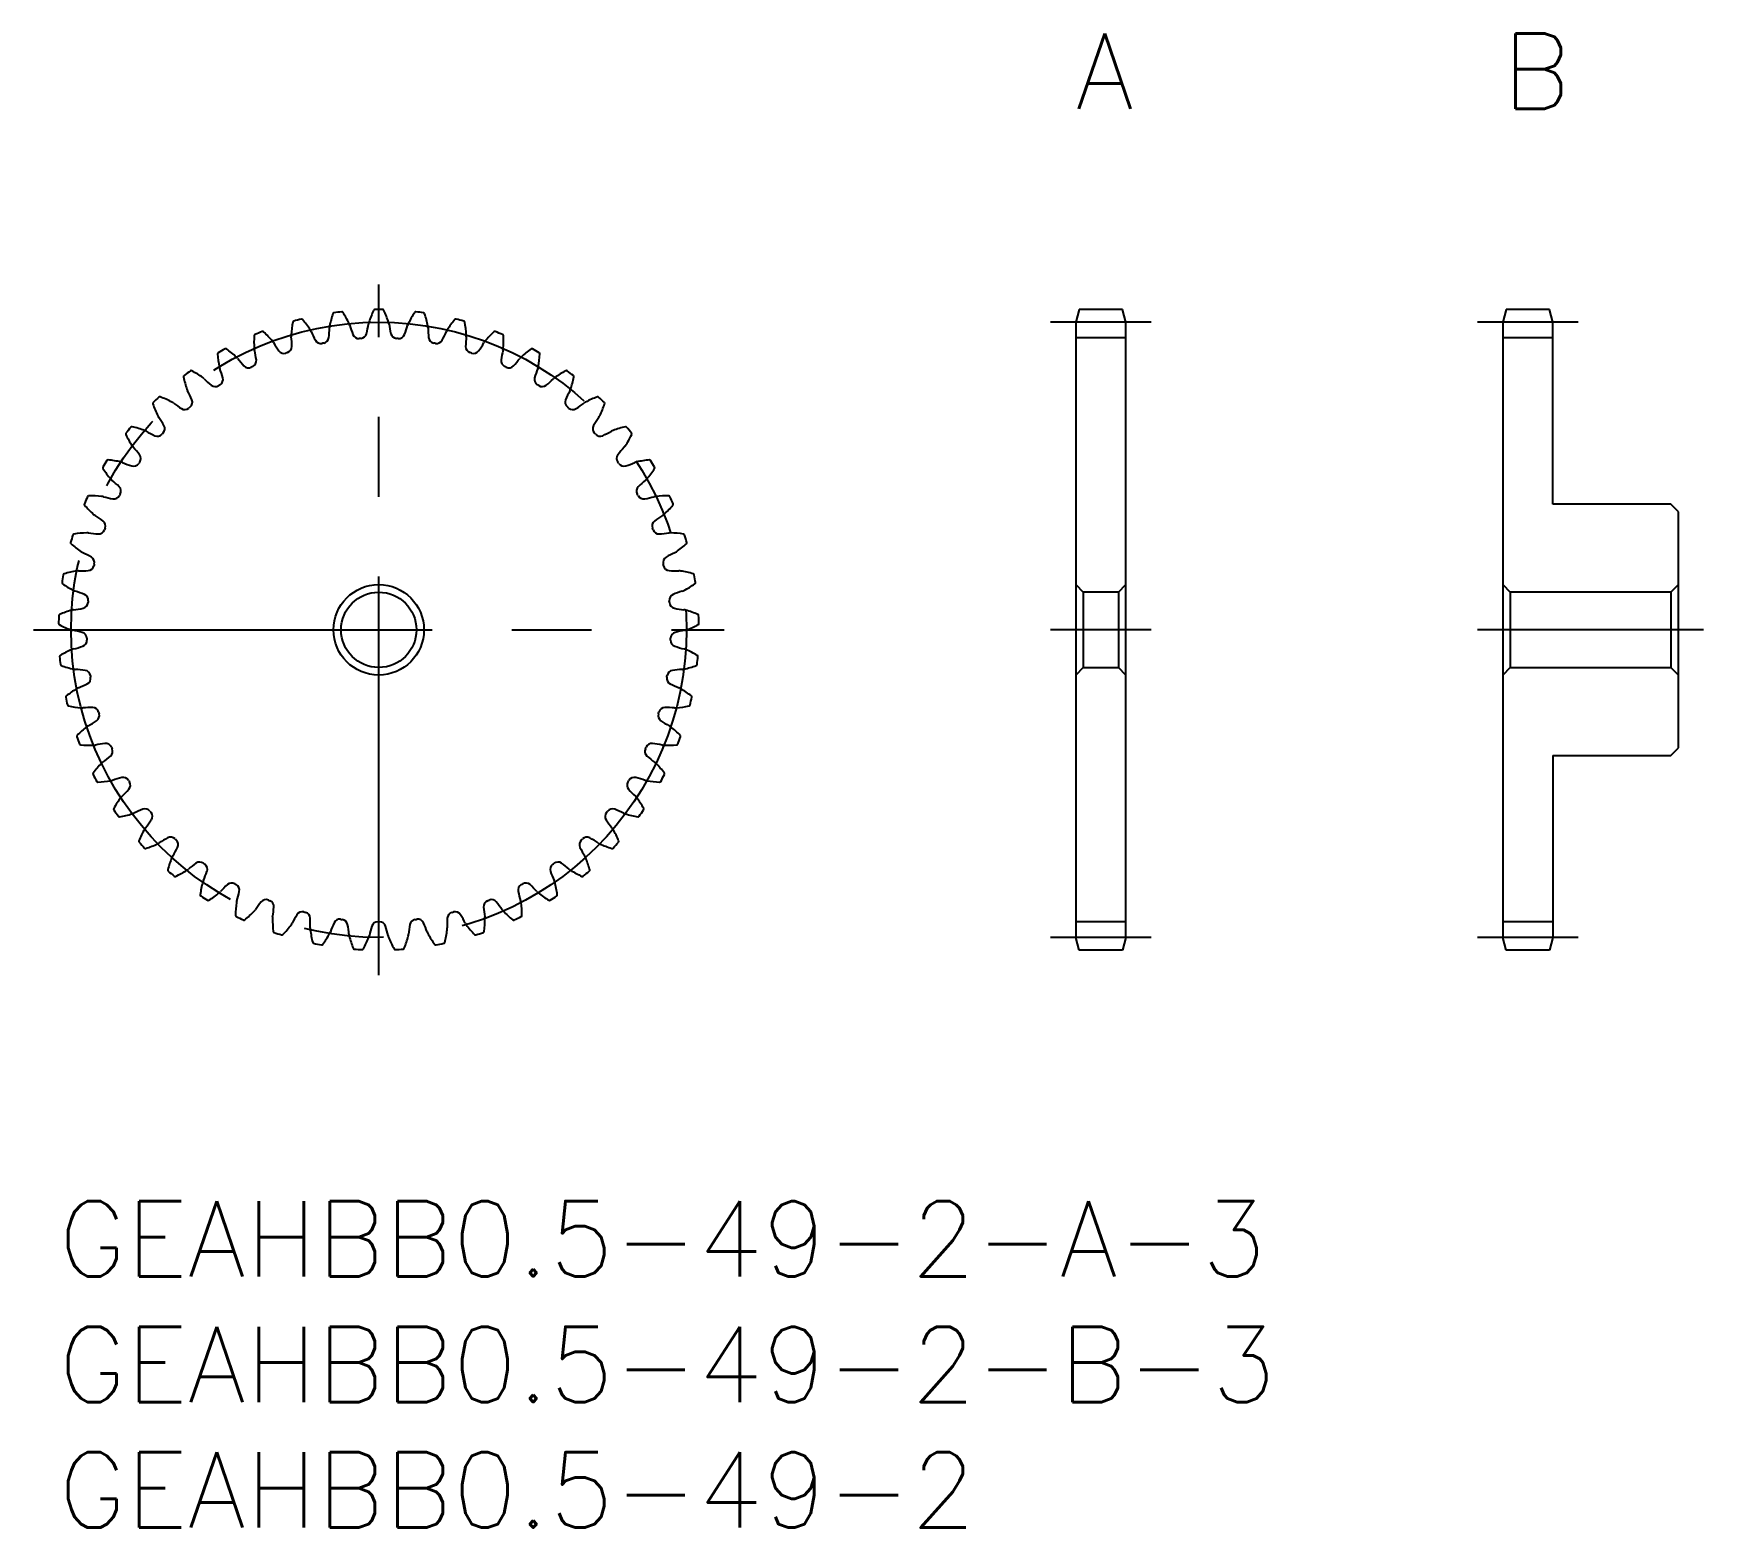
# Model space of a CAD drawing. Extents: x -1 to 65.5, y -13 to 46.5.
import ezdxf

# ---------------------------------------------------------------- set-up
doc = ezdxf.new("R2010")
doc.units = 0
doc.header["$LTSCALE"] = 0.5
doc.linetypes.add('CENTER', pattern=[50.8, 31.75, -6.35, 6.35, -6.35])
for name, color, linetype in [('MSM_CENTER', 1, 'CENTER'), ('MSM_CONTINUOUS', 7, 'CONTINUOUS'), ('MSM_PART_NUMBER', 7, 'CONTINUOUS')]:
    doc.layers.add(name, color=color, linetype=linetype)
doc.styles.get("Standard").update_dxf_attribs({"font": 'txt.shx', "height": 3, "bigfont": 'bigfont.shx'})

# ---------------------------------------------------------------- blocks, each defined once
blk = doc.blocks.new('*U2')
at = {"layer": 'MSM_PART_NUMBER'}
blk.add_text('GEAHBB0.5-49-2-A-3', height=3, dxfattribs=at).set_placement((0, -3))
blk = doc.blocks.new('*U3')
at = {"layer": 'MSM_PART_NUMBER'}
blk.add_text('GEAHBB0.5-49-2-B-3', height=3, dxfattribs=at).set_placement((0, -8))
blk = doc.blocks.new('*U4')
at = {"layer": 'MSM_PART_NUMBER'}
blk.add_text('GEAHBB0.5-49-2', height=3, dxfattribs=at).set_placement((0, -13))
blk = doc.blocks.new('*U5')
at = {"layer": 'MSM_PART_NUMBER'}
blk.add_text('A', height=3, dxfattribs=at).set_placement((40.5, 43.5))
blk = doc.blocks.new('*U6')
at = {"layer": 'MSM_PART_NUMBER'}
blk.add_text('B', height=3, dxfattribs=at).set_placement((57.5, 43.5))

msp = doc.modelspace()

# ---------------------------------------------------------------- linework, layer by layer
at = {"layer": 'MSM_CENTER'}
for p, q in [((12.75, 9), (12.75, 36.5)), ((43.5, 35), (39.5, 35)), ((60.5, 35), (56.5, 35)), ((-1, 22.75), (26.5, 22.75)), ((43.5, 22.75), (39.5, 22.75)), ((65.5, 22.75), (56.5, 22.75)), ((43.5, 10.5), (39.5, 10.5)), ((60.5, 10.5), (56.5, 10.5))]:
    msp.add_line(p, q, dxfattribs=at)
msp.add_circle((12.75, 22.75), 12.25, dxfattribs=at)
at = {"layer": 'MSM_CONTINUOUS'}
for p, q in [((40.634, 35.5), (40.5, 35)), ((42.366, 35.5), (40.634, 35.5)), ((42.5, 35), (42.366, 35.5)), ((57.634, 35.5), (57.5, 35)), ((59.366, 35.5), (57.634, 35.5)), ((59.5, 35), (59.366, 35.5)), ((40.5, 35), (40.5, 10.5)), ((42.5, 10.5), (42.5, 35)), ((57.5, 35), (57.5, 10.5)), ((59.5, 27.75), (59.5, 35)), ((42.5, 34.375), (40.5, 34.375)), ((59.5, 34.375), (57.5, 34.375)), ((64.2, 27.75), (59.5, 27.75)), ((64.5, 27.45), (64.2, 27.75)), ((64.5, 18.05), (64.5, 27.45)), ((40.5, 24.55), (40.8, 24.25)), ((40.8, 24.25), (40.8, 21.25)), ((42.2, 24.25), (40.8, 24.25)), ((42.2, 24.25), (42.5, 24.55)), ((42.2, 24.25), (42.2, 21.25)), ((57.5, 24.55), (57.8, 24.25)), ((57.8, 24.25), (57.8, 21.25)), ((64.2, 24.25), (57.8, 24.25)), ((64.2, 24.25), (64.5, 24.55)), ((64.2, 24.25), (64.2, 21.25)), ((40.8, 21.25), (40.5, 20.95)), ((40.8, 21.25), (42.2, 21.25)), ((42.5, 20.95), (42.2, 21.25)), ((57.8, 21.25), (57.5, 20.95)), ((57.8, 21.25), (64.2, 21.25)), ((64.5, 20.95), (64.2, 21.25)), ((64.2, 17.75), (64.5, 18.05)), ((59.5, 17.75), (64.2, 17.75)), ((59.5, 17.75), (59.5, 10.5)), ((42.5, 11.125), (40.5, 11.125)), ((59.5, 11.125), (57.5, 11.125)), ((40.634, 10), (40.5, 10.5)), ((42.366, 10), (40.634, 10)), ((42.5, 10.5), (42.366, 10)), ((57.634, 10), (57.5, 10.5)), ((59.366, 10), (57.634, 10)), ((59.5, 10.5), (59.366, 10))]:
    msp.add_line(p, q, dxfattribs=at)
for radius in [1.8, 1.5]:
    msp.add_circle((12.75, 22.75), radius, dxfattribs=at)
for centre, radius, start, end in [((14.806, 34.077), 4.083, 161.9758, 169.18367), ((10.97, 35.325), 0.05, 98.05565, 161.9758), ((12.75, 22.75), 12.75, 96.63823, 98.05565), ((11.282, 35.365), 0.05, 32.71807, 96.63823), ((7.888, 33.185), 4.083, 25.5102, 32.71807), ((16.237, 33.721), 4.083, 154.62886, 161.83673), ((12.593, 35.449), 0.05, 90.70871, 154.62886), ((12.75, 22.75), 12.75, 89.29129, 90.70871), ((12.907, 35.449), 0.05, 25.37114, 89.29129), ((9.263, 33.721), 4.083, 18.16327, 25.37114), ((17.612, 33.185), 4.083, 147.28193, 154.4898), ((14.218, 35.365), 0.05, 83.36204, 147.28196), ((12.75, 22.75), 12.75, 81.94435, 83.36177), ((14.53, 35.325), 0.05, 18.0242, 81.94429), ((10.694, 34.077), 4.083, 10.81633, 18.0242), ((12.75, 22.75), 12.75, 111.33211, 112.74952), ((8.13, 34.58), 0.05, 47.41195, 111.33212), ((5.401, 31.61), 4.083, 40.20408, 47.41195), ((13.34, 34.247), 4.083, 169.32274, 176.53061), ((9.377, 34.994), 0.05, 105.40259, 169.32273), ((12.75, 22.75), 12.75, 103.98517, 105.40259), ((9.681, 35.074), 0.05, 40.06501, 103.98518), ((6.594, 32.477), 4.083, 32.85714, 40.06501), ((9.677, 34.469), 0.413, 22.76447, 32.85725), ((13.534, 36.087), 3.769, 202.76438, 208.65861), ((7.019, 34.818), 3.769, 353.38221, 359.27644), ((11.201, 34.765), 0.413, 169.18358, 179.27634), ((11.201, 34.765), 0.413, 15.41753, 25.51031), ((15.233, 35.877), 3.769, 195.41744, 201.31167), ((8.609, 35.452), 3.769, 346.03527, 351.9295), ((12.75, 34.865), 0.413, 161.83664, 171.9294), ((12.75, 34.865), 0.413, 8.0706, 18.16337), ((16.891, 35.452), 3.769, 188.0705, 193.96473), ((10.267, 35.877), 3.769, 338.68833, 344.58256), ((14.299, 34.765), 0.413, 154.48969, 164.58247), ((14.299, 34.765), 0.413, 0.72366, 10.81644), ((18.481, 34.818), 3.769, 180.72356, 186.6178), ((11.966, 36.087), 3.769, 331.34139, 337.23562), ((15.823, 34.469), 0.413, 147.14275, 157.23553), ((18.906, 32.477), 4.083, 139.93499, 147.14286), ((15.819, 35.074), 0.05, 76.01483, 139.93502), ((12.75, 22.75), 12.75, 74.59741, 76.01483), ((16.123, 34.994), 0.05, 10.67726, 74.59735), ((12.16, 34.247), 4.083, 3.46939, 10.67726), ((20.099, 31.61), 4.083, 132.58805, 139.79592), ((17.37, 34.58), 0.05, 68.66789, 132.58808), ((12.75, 22.75), 12.75, 67.25048, 68.66789), ((12.75, 22.75), 12.75, 118.67905, 120.09646), ((6.655, 33.892), 0.05, 54.75889, 118.67906), ((4.328, 30.598), 4.083, 47.55102, 54.75889), ((11.865, 34.228), 4.083, 176.66968, 183.87755), ((7.839, 34.462), 0.05, 112.74952, 176.66967), ((8.204, 33.979), 0.413, 183.87745, 193.97022), ((8.204, 33.979), 0.413, 30.11141, 40.20418), ((11.822, 36.078), 3.769, 210.11132, 216.00555), ((9.041, 34.031), 0.25, 288.19804, 0.72915), ((9.677, 34.469), 0.413, 176.53052, 186.62328), ((5.522, 33.986), 3.769, 0.72914, 6.62338), ((10.446, 34.399), 0.25, 208.65862, 281.18972), ((12.75, 22.75), 11.625, 100.8511, 101.18972), ((10.514, 34.413), 0.25, 280.8511, 353.38221), ((11.954, 34.598), 0.25, 201.31166, 273.84278), ((12.75, 22.75), 11.625, 93.50416, 93.84278), ((12.024, 34.603), 0.25, 273.50417, 346.03527), ((13.476, 34.603), 0.25, 193.96473, 266.49584), ((12.75, 22.75), 11.625, 86.15722, 86.49584), ((13.546, 34.598), 0.25, 266.15722, 338.68833), ((14.986, 34.413), 0.25, 186.61781, 259.1489), ((12.75, 22.75), 11.625, 78.81028, 79.1489), ((15.054, 34.399), 0.25, 258.81028, 331.34139), ((19.978, 33.986), 3.769, 173.37662, 179.27086), ((16.459, 34.031), 0.25, 179.27087, 251.80196), ((15.823, 34.469), 0.413, 353.37672, 3.4695), ((13.678, 36.078), 3.769, 323.99445, 329.88868), ((17.296, 33.979), 0.413, 139.79581, 149.88859), ((17.661, 34.462), 0.05, 3.33032, 67.25042), ((17.296, 33.979), 0.413, 346.02978, 356.12256), ((13.635, 34.228), 4.083, 356.12245, 3.33032), ((21.172, 30.598), 4.083, 125.24111, 132.44898), ((18.845, 33.892), 0.05, 61.32123, 125.24114), ((12.75, 22.75), 12.75, 59.90354, 61.32095), ((6.381, 33.738), 0.05, 120.09646, 184.01661), ((10.405, 34.02), 4.083, 184.01662, 191.22449), ((6.805, 33.306), 0.413, 37.45835, 47.55112), ((10.125, 35.85), 3.769, 217.45826, 223.35249), ((7.566, 33.434), 0.25, 223.35249, 295.88356), ((7.629, 33.464), 0.25, 295.54498, 8.07608), ((4.145, 32.97), 3.769, 8.07608, 13.97031), ((8.975, 34.009), 0.25, 216.00554, 288.53666), ((12.75, 22.75), 11.625, 108.19804, 108.53666), ((12.75, 22.75), 11.625, 71.46334, 71.80196), ((16.525, 34.009), 0.25, 251.46334, 323.99445), ((17.871, 33.464), 0.25, 171.92393, 244.45502), ((21.355, 32.97), 3.769, 166.02969, 171.92392), ((17.934, 33.434), 0.25, 244.11641, 316.6475), ((15.375, 35.85), 3.769, 316.64751, 322.54174), ((18.695, 33.306), 0.413, 132.44887, 142.54165), ((15.095, 34.02), 4.083, 348.77551, 355.98338), ((19.119, 33.738), 0.05, 355.98338, 59.90348), ((5.029, 32.833), 0.05, 127.4434, 191.36354), ((8.983, 33.628), 4.083, 191.36356, 198.57143), ((12.75, 22.75), 12.75, 126.02599, 127.4434), ((5.28, 33.021), 0.05, 62.10583, 126.02601), ((3.394, 29.456), 4.083, 54.89796, 62.10583), ((5.504, 32.459), 0.413, 44.80529, 54.89807), ((8.471, 35.406), 3.769, 224.8052, 230.69943), ((6.805, 33.306), 0.413, 191.22438, 201.31716), ((2.909, 31.785), 3.769, 15.42302, 21.31725), ((6.301, 32.721), 0.25, 302.89192, 15.42302), ((12.75, 22.75), 11.625, 115.54498, 115.8836), ((12.75, 22.75), 11.625, 64.11641, 64.45502), ((19.199, 32.721), 0.25, 164.577, 237.10808), ((22.591, 31.785), 3.769, 158.68275, 164.57698), ((18.695, 33.306), 0.413, 338.68284, 348.77562), ((17.029, 35.406), 3.769, 309.30057, 315.1948), ((19.996, 32.459), 0.413, 125.10193, 135.19471), ((22.106, 29.456), 4.083, 117.89417, 125.10204), ((20.22, 33.021), 0.05, 53.97401, 117.8942), ((12.75, 22.75), 12.75, 52.5566, 53.97401), ((16.517, 33.628), 4.083, 341.42857, 348.63644), ((20.471, 32.833), 0.05, 348.63644, 52.55654), ((12.75, 22.75), 12.75, 133.37292, 134.79034), ((4.028, 31.982), 0.05, 69.45277, 133.37293), ((2.613, 28.205), 4.083, 62.2449, 69.45277), ((5.504, 32.459), 0.413, 198.57133, 208.6641), ((1.834, 30.453), 3.769, 22.76996, 28.66419), ((6.242, 32.683), 0.25, 230.69943, 303.23049), ((12.75, 22.75), 11.625, 122.89192, 123.23053), ((12.75, 22.75), 11.625, 56.76947, 57.10808), ((19.258, 32.683), 0.25, 236.76947, 309.30057), ((23.666, 30.453), 3.769, 151.33581, 157.23004), ((19.996, 32.459), 0.413, 331.3359, 341.42868), ((22.887, 28.205), 4.083, 110.54723, 117.7551), ((21.472, 31.982), 0.05, 46.62735, 110.54727), ((12.75, 22.75), 12.75, 45.20966, 46.62708), ((3.803, 31.763), 0.05, 134.79034, 198.71048), ((7.623, 33.057), 4.083, 198.7105, 205.91837), ((4.322, 31.453), 0.413, 205.91827, 216.01104), ((4.322, 31.453), 0.413, 52.15223, 62.245), ((6.888, 34.755), 3.769, 232.15213, 238.04637), ((5.026, 31.769), 0.25, 238.04637, 310.57743), ((12.75, 22.75), 11.625, 130.23885, 130.57747), ((5.079, 31.815), 0.25, 310.23886, 22.76996), ((20.421, 31.815), 0.25, 157.23006, 229.76115), ((12.75, 22.75), 11.625, 49.42253, 49.76115), ((20.474, 31.769), 0.25, 229.42253, 301.95364), ((18.612, 34.755), 3.769, 301.95363, 307.84787), ((21.178, 31.453), 0.413, 117.75499, 127.84777), ((21.178, 31.453), 0.413, 323.98896, 334.08174), ((17.877, 33.057), 4.083, 334.08163, 341.2895), ((21.697, 31.763), 0.05, 341.2895, 45.20961), ((12.75, 22.75), 12.75, 140.71986, 142.13728), ((2.919, 30.791), 0.05, 76.79971, 140.71988), ((1.998, 26.864), 4.083, 69.59184, 76.79971), ((3.278, 30.304), 0.413, 59.49917, 69.59194), ((5.401, 33.907), 3.769, 239.49907, 245.39331), ((0.939, 28.994), 3.769, 30.1169, 36.01113), ((12.75, 22.75), 11.625, 137.58579, 137.92441), ((3.983, 30.76), 0.25, 317.5858, 30.1169), ((21.517, 30.76), 0.25, 149.88312, 222.41421), ((24.561, 28.994), 3.769, 143.98887, 149.8831), ((12.75, 22.75), 11.625, 42.07559, 42.41421), ((20.099, 33.907), 3.769, 294.6067, 300.50093), ((22.222, 30.304), 0.413, 110.40806, 120.50083), ((23.502, 26.864), 4.083, 103.20029, 110.40816), ((22.581, 30.791), 0.05, 39.28041, 103.20033), ((12.75, 22.75), 12.75, 37.86272, 39.28014), ((2.724, 30.545), 0.05, 142.13728, 206.05743), ((6.347, 32.317), 4.083, 206.05744, 213.26531), ((3.278, 30.304), 0.413, 213.2652, 223.35798), ((0.237, 27.432), 3.769, 37.46384, 43.35807), ((3.936, 30.708), 0.25, 245.39331, 317.92445), ((21.564, 30.708), 0.25, 222.07559, 294.6067), ((25.263, 27.432), 3.769, 136.64193, 142.53616), ((22.222, 30.304), 0.413, 316.64202, 326.7348), ((19.153, 32.317), 4.083, 326.73469, 333.94256), ((22.776, 30.545), 0.05, 333.94256, 37.86267), ((12.75, 22.75), 12.75, 148.0668, 149.48422), ((1.972, 29.467), 0.05, 84.14665, 148.06678), ((1.561, 25.455), 4.083, 76.93878, 84.14665), ((2.39, 29.03), 0.413, 66.84611, 76.93888), ((4.035, 32.876), 3.769, 246.84601, 252.74024), ((2.99, 29.515), 0.25, 252.74025, 325.27135), ((12.75, 22.75), 11.625, 144.93273, 145.27135), ((3.031, 29.573), 0.25, 324.93274, 37.46384), ((22.469, 29.573), 0.25, 142.53618, 215.06727), ((12.75, 22.75), 11.625, 34.72865, 35.06727), ((22.51, 29.515), 0.25, 214.72865, 287.25976), ((21.465, 32.876), 3.769, 287.25976, 293.15399), ((23.11, 29.03), 0.413, 103.06112, 113.15389), ((23.939, 25.455), 4.083, 95.85335, 103.06122), ((23.528, 29.467), 0.05, 31.93347, 95.85339), ((12.75, 22.75), 12.75, 30.51578, 31.9332), ((1.809, 29.199), 0.05, 149.48422, 213.40436), ((5.176, 31.419), 4.083, 213.40437, 220.61224), ((2.39, 29.03), 0.413, 220.61214, 230.70492), ((-0.259, 25.793), 3.769, 44.81078, 50.70501), ((25.759, 25.793), 3.769, 129.29499, 135.18922), ((23.11, 29.03), 0.413, 309.29508, 319.38786), ((20.324, 31.419), 4.083, 319.38776, 326.59563), ((23.691, 29.199), 0.05, 326.59563, 30.51573), ((12.75, 22.75), 12.75, 155.41374, 156.83116), ((1.201, 28.034), 0.05, 91.49358, 155.41372), ((1.307, 24.002), 4.083, 84.28571, 91.49358), ((1.672, 27.654), 0.413, 74.19304, 84.28582), ((2.811, 31.678), 3.769, 254.19295, 260.08718), ((2.205, 28.212), 0.25, 260.08719, 332.61829), ((2.238, 28.274), 0.25, 332.27967, 44.81078), ((12.75, 22.75), 11.625, 152.27967, 152.61829), ((23.262, 28.274), 0.25, 135.18924, 207.72033), ((12.75, 22.75), 11.625, 27.38171, 27.72033), ((23.295, 28.212), 0.25, 207.38171, 279.91282), ((22.689, 31.678), 3.769, 279.91282, 285.80705), ((23.828, 27.654), 0.413, 95.71418, 105.80696), ((24.193, 24.002), 4.083, 88.50642, 95.71428), ((24.299, 28.034), 0.05, 24.58653, 88.50638), ((12.75, 22.75), 12.75, 23.16884, 24.58626), ((1.074, 27.747), 0.05, 156.83143, 220.75129), ((4.13, 30.38), 4.083, 220.75131, 227.95918), ((1.672, 27.654), 0.413, 227.95908, 238.05185), ((-0.541, 24.105), 3.769, 52.15772, 58.05195), ((26.041, 24.105), 3.769, 121.94805, 127.84229), ((23.828, 27.654), 0.413, 301.94815, 312.04093), ((21.37, 30.38), 4.083, 312.04082, 319.24869), ((24.426, 27.747), 0.05, 319.24869, 23.16879), ((1.24, 22.528), 4.083, 91.63265, 98.84052), ((1.136, 26.197), 0.413, 81.53998, 91.63276), ((1.751, 30.334), 3.769, 261.53989, 267.43412), ((1.594, 26.818), 0.25, 267.43413, 339.96523), ((1.618, 26.884), 0.25, 339.62661, 52.15772), ((12.75, 22.75), 11.625, 159.62661, 159.96523), ((23.882, 26.884), 0.25, 127.8423, 200.37339), ((12.75, 22.75), 11.625, 20.03477, 20.37339), ((23.906, 26.818), 0.25, 200.03477, 272.56588), ((23.749, 30.334), 3.769, 272.56588, 278.46011), ((24.364, 26.197), 0.413, 88.36724, 98.46002), ((24.26, 22.528), 4.083, 81.15948, 88.36735), ((0.531, 26.213), 0.05, 164.1781, 228.09824), ((12.75, 22.75), 12.75, 162.76068, 164.1781), ((3.225, 29.215), 4.083, 228.09825, 235.30612), ((0.621, 26.514), 0.05, 98.84052, 162.76065), ((22.275, 29.215), 4.083, 304.69388, 311.90175), ((24.879, 26.514), 0.05, 17.23932, 81.15944), ((12.75, 22.75), 12.75, 15.8219, 17.23932), ((24.969, 26.213), 0.05, 311.90175, 15.82196), ((1.136, 26.197), 0.413, 235.30601, 245.39879), ((-0.605, 22.394), 3.769, 59.50465, 65.39889), ((1.165, 25.358), 0.25, 274.78107, 347.31217), ((1.181, 25.427), 0.25, 346.97355, 59.50466), ((12.75, 22.75), 11.625, 166.97355, 167.31217), ((24.319, 25.427), 0.25, 120.49536, 193.02645), ((12.75, 22.75), 11.625, 12.68783, 13.02645), ((24.335, 25.358), 0.25, 192.68783, 265.21894), ((26.105, 22.394), 3.769, 114.60111, 120.49535), ((24.364, 26.197), 0.413, 294.60121, 304.69399), ((12.75, 22.75), 12.75, 170.10762, 171.52504), ((0.189, 24.622), 0.05, 171.52531, 235.44521), ((0.239, 24.932), 0.05, 106.18746, 170.10759), ((1.363, 21.058), 4.083, 98.97959, 106.18746), ((0.79, 24.684), 0.413, 88.88692, 98.9797), ((0.872, 28.865), 3.769, 268.88683, 274.78106), ((24.628, 28.865), 3.769, 265.21894, 271.11317), ((24.71, 24.684), 0.413, 81.0203, 91.11308), ((24.137, 21.058), 4.083, 73.81254, 81.02041), ((25.261, 24.932), 0.05, 9.89238, 73.8125), ((12.75, 22.75), 12.75, 8.47497, 9.89238), ((25.311, 24.622), 0.05, 304.55481, 8.47502), ((2.476, 27.943), 4.083, 235.44519, 242.65306), ((0.79, 24.684), 0.413, 242.65295, 252.74573), ((-0.45, 20.689), 3.769, 66.85159, 72.74582), ((0.933, 23.925), 0.25, 354.32049, 66.8516), ((24.567, 23.925), 0.25, 113.14842, 185.67951), ((25.95, 20.689), 3.769, 107.25418, 113.14841), ((24.71, 24.684), 0.413, 287.25427, 297.34705), ((23.024, 27.943), 4.083, 297.34694, 304.55481), ((12.75, 22.75), 12.75, 177.45456, 178.87197), ((0.063, 23.314), 0.05, 113.5344, 177.45452), ((1.673, 19.616), 4.083, 106.32653, 113.5344), ((0.641, 23.138), 0.413, 96.23386, 106.32664), ((0.187, 27.296), 3.769, 276.23377, 282.128), ((0.927, 23.855), 0.25, 282.12801, 354.6591), ((12.75, 22.75), 11.625, 174.32049, 174.6591), ((12.75, 22.75), 11.625, 5.3409, 5.67951), ((24.573, 23.855), 0.25, 185.3409, 257.872), ((25.313, 27.296), 3.769, 257.872, 263.76623), ((24.859, 23.138), 0.413, 73.67336, 83.76614), ((23.827, 19.616), 4.083, 66.4656, 73.67347), ((25.437, 23.314), 0.05, 2.54544, 66.46556), ((12.75, 22.75), 12.75, 1.12803, 2.54544), ((0.052, 23), 0.05, 178.87225, 242.79212), ((1.897, 26.587), 4.083, 242.79213, 250), ((0.641, 23.138), 0.413, 249.9999, 260.09267), ((-0.078, 19.018), 3.769, 74.19853, 80.09276), ((0.88, 22.404), 0.25, 1.66743, 74.19853), ((24.62, 22.404), 0.25, 105.80148, 178.33257), ((25.578, 19.018), 3.769, 99.90724, 105.80147), ((24.859, 23.138), 0.413, 279.90733, 290.00011), ((23.603, 26.587), 4.083, 290, 297.20787), ((25.448, 23), 0.05, 297.20787, 1.12808), ((2.165, 18.225), 4.083, 113.67347, 120.88134), ((0.691, 21.587), 0.413, 103.5808, 113.67357), ((-0.291, 25.652), 3.769, 283.58071, 289.47494), ((0.882, 22.334), 0.25, 289.47495, 2.00604), ((12.75, 22.75), 11.625, 181.66743, 182.00604), ((12.75, 22.75), 11.625, 357.99396, 358.33257), ((24.618, 22.334), 0.25, 177.99396, 250.52506), ((25.791, 25.652), 3.769, 250.52506, 256.41929), ((24.809, 21.587), 0.413, 66.32642, 76.4192), ((23.335, 18.225), 4.083, 59.11866, 66.32653), ((0.095, 21.687), 0.05, 120.88134, 184.80146), ((12.75, 22.75), 12.75, 184.8015, 186.21891), ((0.125, 21.374), 0.05, 186.21919, 250.13906), ((1.495, 25.168), 4.083, 250.13907, 257.34694), ((24.005, 25.168), 4.083, 282.65306, 289.86093), ((25.375, 21.374), 0.05, 289.86093, 353.78104), ((12.75, 22.75), 12.75, 353.78109, 355.1985), ((25.405, 21.687), 0.05, 355.1985, 59.11863), ((0.691, 21.587), 0.413, 257.34683, 267.43961), ((0.504, 17.408), 3.769, 81.54547, 87.4397), ((1.022, 20.889), 0.25, 9.01436, 81.54547), ((1.033, 20.82), 0.25, 296.82189, 9.35298), ((12.75, 22.75), 11.625, 189.01436, 189.35298), ((24.467, 20.82), 0.25, 170.64702, 243.17813), ((12.75, 22.75), 11.625, 350.64702, 350.98564), ((24.478, 20.889), 0.25, 98.45454, 170.98564), ((24.996, 17.408), 3.769, 92.5603, 98.45453), ((24.809, 21.587), 0.413, 272.56039, 282.65317), ((0.334, 20.077), 0.05, 128.22828, 192.1484), ((12.75, 22.75), 12.75, 192.14843, 193.56585), ((2.83, 16.909), 4.083, 121.02041, 128.22828), ((0.939, 20.054), 0.413, 110.92774, 121.02051), ((-0.555, 23.961), 3.769, 290.92765, 296.82188), ((26.055, 23.961), 3.769, 243.17812, 249.07235), ((24.561, 20.054), 0.413, 58.97948, 69.07226), ((22.67, 16.909), 4.083, 51.77172, 58.97959), ((12.75, 22.75), 12.75, 346.43415, 347.85156), ((25.166, 20.077), 0.05, 347.85156, 51.77169), ((0.404, 19.771), 0.05, 193.56585, 257.48602), ((1.278, 23.709), 4.083, 257.48601, 264.69388), ((0.939, 20.054), 0.413, 264.69377, 274.78655), ((1.288, 15.886), 3.769, 88.89241, 94.78664), ((1.356, 19.405), 0.25, 16.3613, 88.89241), ((1.376, 19.338), 0.25, 304.16883, 16.69992), ((12.75, 22.75), 11.625, 196.3613, 196.69992), ((24.124, 19.338), 0.25, 163.30008, 235.83119), ((12.75, 22.75), 11.625, 343.30008, 343.6387), ((24.144, 19.405), 0.25, 91.1076, 163.6387), ((24.212, 15.886), 3.769, 85.21336, 91.10759), ((24.561, 20.054), 0.413, 265.21345, 275.30623), ((24.222, 23.709), 4.083, 275.30612, 282.51399), ((25.096, 19.771), 0.05, 282.51399, 346.43419), ((3.659, 15.688), 4.083, 128.36735, 135.57522), ((1.381, 18.566), 0.413, 118.27468, 128.36745), ((-0.601, 22.249), 3.769, 298.27458, 304.16882), ((26.101, 22.249), 3.769, 235.83118, 241.72542), ((24.119, 18.566), 0.413, 51.63255, 61.72532), ((21.841, 15.688), 4.083, 44.42478, 51.63265), ((0.778, 18.512), 0.05, 135.57522, 199.49534), ((12.75, 22.75), 12.75, 199.49537, 200.91279), ((0.887, 18.217), 0.05, 200.91279, 264.83296), ((1.25, 22.234), 4.083, 264.83295, 272.04082), ((1.381, 18.566), 0.413, 272.04071, 282.13349), ((2.26, 14.477), 3.769, 96.23935, 102.13358), ((1.877, 17.975), 0.25, 23.70824, 96.23935), ((1.906, 17.911), 0.25, 311.51577, 24.04686), ((12.75, 22.75), 11.625, 203.70824, 204.04686), ((23.594, 17.911), 0.25, 155.95314, 228.48425), ((12.75, 22.75), 11.625, 335.95314, 336.29176), ((23.623, 17.975), 0.25, 83.76067, 156.29176), ((23.24, 14.477), 3.769, 77.86642, 83.76065), ((24.119, 18.566), 0.413, 257.86651, 267.95929), ((24.25, 22.234), 4.083, 267.95918, 275.16705), ((24.613, 18.217), 0.05, 275.16705, 339.08716), ((12.75, 22.75), 12.75, 339.08721, 340.50463), ((24.722, 18.512), 0.05, 340.50463, 44.42475), ((4.636, 14.584), 4.083, 135.71429, 142.92216), ((2.009, 17.146), 0.413, 125.62162, 135.71439), ((-0.427, 20.546), 3.769, 305.62152, 311.51575), ((25.927, 20.546), 3.769, 228.48425, 234.37848), ((23.491, 17.146), 0.413, 44.28561, 54.37838), ((20.864, 14.584), 4.083, 37.07784, 44.28571), ((1.418, 17.015), 0.05, 142.92216, 206.84227), ((12.75, 22.75), 12.75, 206.84231, 208.25973), ((1.564, 16.737), 0.05, 208.25973, 272.17991), ((1.41, 20.767), 4.083, 272.17989, 279.38775), ((2.009, 17.146), 0.413, 279.38765, 289.48043), ((3.404, 13.203), 3.769, 103.58629, 109.48052), ((2.577, 16.624), 0.25, 31.05518, 103.58629), ((12.75, 22.75), 11.625, 211.05518, 211.3938), ((2.613, 16.564), 0.25, 318.8627, 31.3938), ((22.887, 16.564), 0.25, 148.6062, 221.13731), ((12.75, 22.75), 11.625, 328.6062, 328.94482), ((22.923, 16.624), 0.25, 76.41373, 148.94482), ((22.096, 13.203), 3.769, 70.51948, 76.41371), ((23.491, 17.146), 0.413, 250.51957, 260.61235), ((24.09, 20.767), 4.083, 260.61225, 267.82011), ((23.936, 16.737), 0.05, 267.82011, 331.74022), ((12.75, 22.75), 12.75, 331.74027, 333.15769), ((24.082, 17.015), 0.05, 333.15769, 37.07781), ((5.747, 13.613), 4.083, 143.06123, 150.26909), ((2.814, 15.819), 0.413, 132.96855, 143.06133), ((-0.037, 18.879), 3.769, 312.96846, 318.86269), ((25.537, 18.879), 3.769, 221.13731, 227.03154), ((22.686, 15.819), 0.413, 36.93867, 47.03145), ((19.753, 13.613), 4.083, 29.73091, 36.93877), ((2.245, 15.614), 0.05, 150.26909, 214.18929), ((12.75, 22.75), 12.75, 214.18925, 215.60667), ((2.424, 15.356), 0.05, 215.60667, 279.52684), ((1.757, 19.334), 4.083, 279.52682, 286.73469), ((2.814, 15.819), 0.413, 286.73459, 296.82736), ((4.701, 12.087), 3.769, 110.93323, 116.82746), ((3.444, 15.374), 0.25, 38.40212, 110.93323), ((12.75, 22.75), 11.625, 218.40212, 218.74074), ((3.488, 15.319), 0.25, 326.20964, 38.74074), ((22.012, 15.319), 0.25, 141.25926, 213.79037), ((12.75, 22.75), 11.625, 321.25926, 321.59788), ((22.056, 15.374), 0.25, 69.06679, 141.59788), ((20.799, 12.087), 3.769, 63.17254, 69.06678), ((22.686, 15.819), 0.413, 243.17264, 253.26542), ((23.743, 19.334), 4.083, 253.26531, 260.47318), ((23.076, 15.356), 0.05, 260.47318, 324.39328), ((12.75, 22.75), 12.75, 324.39333, 325.81075), ((23.255, 15.614), 0.05, 325.81075, 29.73088), ((6.973, 12.793), 4.083, 150.40816, 157.61603), ((3.782, 14.605), 0.413, 140.31549, 150.40827), ((0.563, 17.276), 3.769, 320.3154, 326.20963), ((24.937, 17.276), 3.769, 213.79037, 219.6846), ((21.718, 14.605), 0.413, 29.59173, 39.68451), ((18.527, 12.793), 4.083, 22.38397, 29.59184), ((3.244, 14.329), 0.05, 157.61603, 221.53615), ((12.75, 22.75), 12.75, 221.53619, 222.95361), ((3.455, 14.096), 0.05, 222.95361, 286.87374), ((2.284, 17.956), 4.083, 286.87376, 294.08163), ((3.782, 14.605), 0.413, 294.08152, 304.1743), ((6.131, 11.145), 3.769, 118.28016, 124.1744), ((4.464, 14.244), 0.25, 45.74906, 118.28017), ((1.363, 15.762), 3.769, 327.66234, 333.55657), ((12.75, 22.75), 11.625, 225.74906, 226.08768), ((4.514, 14.195), 0.25, 333.55658, 46.08768), ((20.986, 14.195), 0.25, 133.91232, 206.44343), ((24.137, 15.762), 3.769, 206.44343, 212.33766), ((12.75, 22.75), 11.625, 313.91232, 314.25094), ((21.036, 14.244), 0.25, 61.71985, 134.25098), ((19.369, 11.145), 3.769, 55.8256, 61.71984), ((21.718, 14.605), 0.413, 235.8257, 245.91848), ((23.216, 17.956), 4.083, 245.91837, 253.12624), ((22.045, 14.096), 0.05, 253.12624, 317.04635), ((12.75, 22.75), 12.75, 317.04639, 318.46381), ((22.256, 14.329), 0.05, 318.46408, 22.38394), ((8.294, 12.136), 4.083, 157.7551, 164.96297), ((4.897, 13.525), 0.413, 147.66243, 157.75521), ((7.669, 10.394), 3.769, 125.6271, 131.52133), ((5.619, 13.254), 0.25, 53.096, 125.62711), ((12.75, 22.75), 11.625, 233.096, 233.43462), ((5.676, 13.212), 0.25, 340.90352, 53.43462), ((19.824, 13.212), 0.25, 126.56538, 199.09649), ((12.75, 22.75), 11.625, 306.56538, 306.904), ((19.881, 13.254), 0.25, 54.37291, 126.90404), ((17.831, 10.394), 3.769, 48.47867, 54.3729), ((20.603, 13.525), 0.413, 22.24479, 32.33757), ((17.206, 12.136), 4.083, 15.03703, 22.2449), ((4.399, 13.182), 0.05, 164.96297, 228.88309), ((12.75, 22.75), 12.75, 228.88313, 230.30054), ((4.638, 12.979), 0.05, 230.30054, 294.22068), ((2.983, 16.657), 4.083, 294.2207, 301.42857), ((4.897, 13.525), 0.413, 301.42846, 311.52124), ((9.688, 11.653), 4.083, 165.10204, 172.30991), ((6.141, 12.597), 0.413, 155.00937, 165.10215), ((2.35, 14.364), 3.769, 335.00928, 340.90351), ((6.892, 12.42), 0.25, 60.44294, 132.97404), ((12.75, 22.75), 11.625, 240.44294, 240.78155), ((12.75, 22.75), 11.625, 299.21845, 299.55706), ((18.608, 12.42), 0.25, 47.02597, 119.5571), ((23.15, 14.364), 3.769, 199.09649, 204.99072), ((19.359, 12.597), 0.413, 14.89785, 24.99063), ((15.812, 11.653), 4.083, 7.69009, 14.89796), ((20.603, 13.525), 0.413, 228.47876, 238.57154), ((22.517, 16.657), 4.083, 238.57143, 245.7793), ((20.862, 12.979), 0.05, 245.7793, 309.69941), ((12.75, 22.75), 12.75, 309.69946, 311.11687), ((21.101, 13.182), 0.05, 311.11687, 15.037), ((5.691, 12.193), 0.05, 172.30991, 236.23003), ((12.75, 22.75), 12.75, 236.23007, 237.64748), ((5.954, 12.021), 0.05, 237.64748, 301.56762), ((3.842, 15.458), 4.083, 301.56764, 308.77551), ((6.141, 12.597), 0.413, 308.7754, 318.86818), ((9.291, 9.845), 3.769, 132.97404, 138.86827), ((6.953, 12.386), 0.25, 348.25046, 60.78155), ((3.508, 13.103), 3.769, 342.35622, 348.25045), ((8.261, 11.756), 0.25, 67.78987, 140.32098), ((12.75, 22.75), 11.625, 247.78987, 248.12849), ((12.75, 22.75), 11.625, 291.87151, 292.21012), ((17.239, 11.756), 0.25, 39.67903, 112.21016), ((18.547, 12.386), 0.25, 119.21845, 191.74955), ((21.992, 13.103), 3.769, 191.74955, 197.64378), ((16.209, 9.845), 3.769, 41.13173, 47.02596), ((19.359, 12.597), 0.413, 221.13182, 231.2246), ((21.658, 15.458), 4.083, 231.22449, 238.43236), ((19.546, 12.021), 0.05, 238.43236, 302.35247), ((12.75, 22.75), 12.75, 302.35252, 303.76993), ((19.809, 12.193), 0.05, 303.76993, 7.69006), ((11.132, 11.353), 4.083, 172.44898, 179.65685), ((7.099, 11.377), 0.05, 179.65685, 243.57697), ((12.75, 22.75), 12.75, 243.57701, 244.99442), ((7.494, 11.835), 0.413, 162.35631, 172.44909), ((4.848, 14.379), 4.083, 308.91458, 316.12245), ((7.494, 11.835), 0.413, 316.12234, 326.21512), ((10.97, 9.509), 3.769, 140.32098, 146.21521), ((8.326, 11.73), 0.25, 355.5974, 68.12849), ((8.932, 11.252), 0.413, 169.70325, 179.79603), ((4.817, 12), 3.769, 349.70316, 355.59739), ((12.678, 9.39), 3.769, 147.66792, 153.56215), ((9.704, 11.272), 0.25, 75.13681, 147.66792), ((12.75, 22.75), 11.625, 255.13681, 255.47543), ((9.772, 11.255), 0.25, 2.94434, 75.47543), ((15.728, 11.255), 0.25, 104.52457, 177.05568), ((12.75, 22.75), 11.625, 284.52457, 284.86319), ((15.796, 11.272), 0.25, 32.33209, 104.86323), ((12.822, 9.39), 3.769, 26.43785, 32.33208), ((17.174, 11.73), 0.25, 111.87151, 184.40262), ((20.683, 12), 3.769, 184.40261, 190.29684), ((16.568, 11.252), 0.413, 0.20397, 10.29675), ((14.53, 9.509), 3.769, 33.78479, 39.67902), ((18.006, 11.835), 0.413, 213.78488, 223.87766), ((20.652, 14.379), 4.083, 223.87755, 231.08542), ((12.75, 22.75), 12.75, 295.00558, 296.42299), ((18.006, 11.835), 0.413, 7.55091, 17.64369), ((14.368, 11.353), 4.083, 0.34315, 7.55102), ((18.401, 11.377), 0.05, 296.42327, 0.34312), ((7.382, 11.24), 0.05, 244.99442, 308.91456), ((12.603, 11.239), 4.083, 179.79592, 187.00379), ((8.599, 10.747), 0.05, 187.00379, 250.9239), ((12.75, 22.75), 12.75, 250.92395, 252.34136), ((5.983, 13.437), 4.083, 316.26152, 323.46939), ((8.932, 11.252), 0.413, 323.46928, 333.56206), ((6.257, 11.074), 3.769, 357.05009, 2.94433), ((10.434, 10.859), 0.413, 177.05019, 187.14297), ((14.076, 11.315), 4.083, 187.14286, 194.35073), ((7.23, 12.648), 4.083, 323.60846, 330.81633), ((10.434, 10.859), 0.413, 330.81622, 340.909), ((14.387, 9.491), 3.769, 155.01486, 160.90909), ((11.197, 10.977), 0.25, 82.48375, 155.01486), ((12.75, 22.75), 11.625, 262.48375, 262.82237), ((11.266, 10.968), 0.25, 10.29128, 82.82237), ((7.804, 10.339), 3.769, 4.39703, 10.29127), ((16.069, 9.809), 3.769, 162.3618, 168.25603), ((12.715, 10.875), 0.25, 89.83069, 162.3618), ((12.75, 22.75), 11.625, 269.83069, 270.16931), ((12.785, 10.875), 0.25, 17.63822, 90.16935), ((9.431, 9.809), 3.769, 11.74397, 17.6382), ((17.696, 10.339), 3.769, 169.70874, 175.60297), ((14.234, 10.968), 0.25, 97.17763, 169.70874), ((12.75, 22.75), 11.625, 277.17763, 277.51625), ((14.303, 10.977), 0.25, 24.98515, 97.51629), ((11.113, 9.491), 3.769, 19.09091, 24.98514), ((15.066, 10.859), 0.413, 199.091, 209.18378), ((18.27, 12.648), 4.083, 209.18367, 216.39154), ((11.424, 11.315), 4.083, 345.64927, 352.85714), ((19.243, 11.074), 3.769, 177.05567, 182.94991), ((15.066, 10.859), 0.413, 352.85704, 2.94981), ((16.568, 11.252), 0.413, 206.43794, 216.53072), ((19.517, 13.437), 4.083, 216.53061, 223.73848), ((12.75, 22.75), 12.75, 287.65864, 289.07606), ((16.901, 10.747), 0.05, 289.07633, 352.99618), ((12.897, 11.239), 4.083, 352.99621, 0.20408), ((18.118, 11.24), 0.05, 231.08542, 295.00553), ((8.898, 10.648), 0.05, 252.34136, 316.26149), ((10.168, 10.315), 0.05, 194.35073, 258.27084), ((12.75, 22.75), 12.75, 258.27088, 259.6883), ((10.477, 10.255), 0.05, 259.6883, 323.60843), ((11.974, 10.66), 0.413, 184.39713, 194.4899), ((15.527, 11.578), 4.083, 194.4898, 201.69767), ((11.78, 10.087), 0.05, 201.69767, 265.61778), ((12.75, 22.75), 12.75, 265.61782, 267.03524), ((12.093, 10.067), 0.05, 267.03524, 330.95537), ((8.567, 12.025), 4.083, 330.95539, 338.16326), ((11.974, 10.66), 0.413, 338.16316, 348.25594), ((13.526, 10.66), 0.413, 191.74406, 201.83684), ((16.933, 12.025), 4.083, 201.83674, 209.0446), ((13.407, 10.067), 0.05, 209.0446, 272.96472), ((12.75, 22.75), 12.75, 272.96476, 274.38218), ((13.72, 10.087), 0.05, 274.38218, 338.30231), ((9.973, 11.578), 4.083, 338.30233, 345.5102), ((13.526, 10.66), 0.413, 345.5101, 355.60287), ((15.023, 10.255), 0.05, 216.39154, 280.31166), ((12.75, 22.75), 12.75, 280.3117, 281.72912), ((15.332, 10.315), 0.05, 281.72939, 345.64925), ((16.602, 10.648), 0.05, 223.73848, 287.65859)]:
    msp.add_arc(centre, radius, start, end, dxfattribs=at)

# ---------------------------------------------------------------- block references
for name in ['*U5', '*U6', '*U2', '*U3', '*U4']:
    msp.add_blockref(name, (0, 0), dxfattribs=at)

doc.saveas('drawing.dxf')
